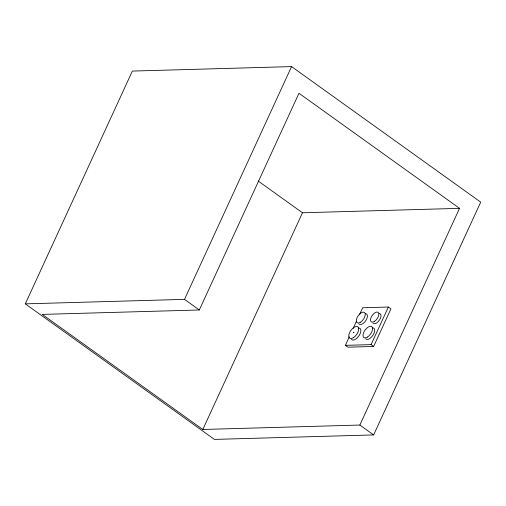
<?xml version="1.0" encoding="UTF-8"?>
<svg xmlns="http://www.w3.org/2000/svg" width="506" height="506" viewBox="0 0 506 506"><rect width="100%" height="100%" fill="white"/><g stroke="black" fill="none" stroke-linecap="round" stroke-linejoin="round"><path stroke-width="0.76" d="M25.3 303.859L132.363 71.08L291.57 66.596L480.7 202.141L373.637 434.92L214.43 439.404L25.3 303.859L184.5 299.369L199.301 309.976L298.97 93.275L459.53 208.345L359.855 425.046L202.811 429.474L42.257 314.403L199.301 309.976M184.5 299.369L291.57 66.596M202.811 429.474L302.48 212.773L459.53 208.345M359.728 314.137L362.663 307.756L388.368 307.034L390.929 308.869L373.637 346.452L347.932 347.179L345.377 345.345L349.285 336.832M353.201 328.324L356.464 321.234M345.377 345.345L371.081 344.618L388.368 307.034M258.168 181.015L302.48 212.773M371.081 344.618L373.637 346.452M359.855 425.046L373.637 434.92M365.452 313.663A6.312 3.181 -54.4 0 1 365.895 320.431A6.312 3.181 -54.4 0 1 358.899 323.897M379.184 313.556A5.895 2.973 -54.4 0 1 379.601 319.874A5.895 2.973 -54.4 0 1 373.074 323.106M358.697 327.989A7.014 3.536 -54.4 0 1 359.19 335.51A7.014 3.536 -54.4 0 1 351.423 339.362M372.618 327.837A6.736 3.397 -54.4 0 1 373.093 335.054A6.736 3.397 -54.4 0 1 365.629 338.754M353.555 332.568L353.922 332.29L353.58 332.505M360.468 322.24A6.312 3.181 -54.4 0 0 364.813 312.79A6.312 3.181 -54.4 0 0 357.04 317.673A6.312 3.181 -54.4 0 0 360.468 322.24M374.389 321.455A5.895 2.973 -54.4 0 0 378.444 312.638A5.895 2.973 -54.4 0 0 371.195 317.192A5.895 2.973 -54.4 0 0 374.389 321.455M353.403 337.692A7.014 3.536 -54.4 0 0 358.229 327.192A7.014 3.536 -54.4 0 0 349.595 332.619A7.014 3.536 -54.4 0 0 353.403 337.692M367.445 337.091A6.736 3.397 -54.4 0 0 372.081 327.009A6.736 3.397 -54.4 0 0 363.795 332.221A6.736 3.397 -54.4 0 0 367.445 337.091"/></g></svg>
